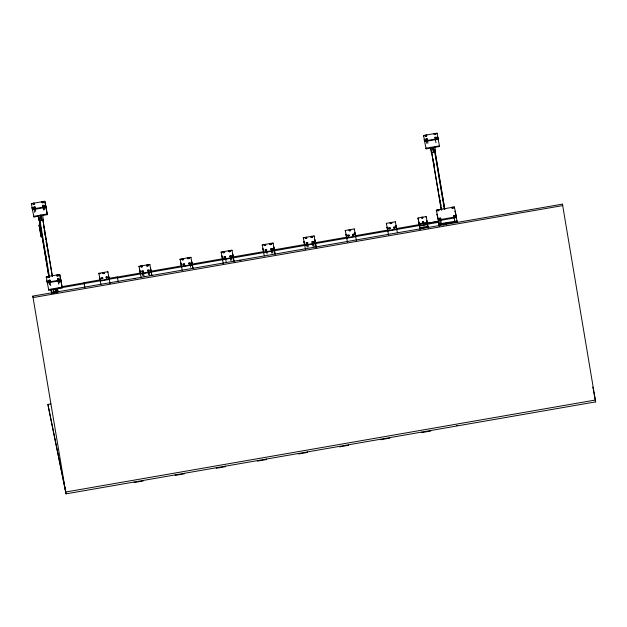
<?xml version="1.0" encoding="UTF-8"?>
<svg xmlns="http://www.w3.org/2000/svg" width="627" height="627" viewBox="0 0 627 627"><rect width="100%" height="100%" fill="white"/><g stroke="black" fill="none" stroke-linecap="round" stroke-linejoin="round"><path stroke-width="0.94" d="M143.269 271.789L142.251 271.797M188.045 258.614L189.072 258.543M271.217 244.279L270.237 244.561L270.496 244.185M312.246 242.328L313.226 242.1M390.488 223.502L391.507 223.502M390.112 228.596L389.265 228.549M427.261 139.507L426.313 139.515M423.546 222.334L422.951 222.264M434.44 134.468L435.389 134.523M55.035 289.948L55.537 289.556M33.294 204.088L34.132 203.893M50.677 285.591L50.105 281.782M189.072 263.661L190.099 263.653M421.783 217.906L422.629 217.898L422.269 217.734M34.007 207.49L33.623 207.874L35.026 207.952L35.402 207.568L33.513 207.208L34.783 206.667L35.292 206.902L34.908 207.286M42.26 202.317L41.876 202.709L43.279 202.787L43.655 202.396L43.153 202.168M42.997 205.93L42.612 206.314L43.122 206.549L44.392 206.009M48.06 276.444L47.676 276.836L49.078 276.907L49.455 276.523L48.953 276.295M48.922 280.669L48.412 280.441L49.682 279.901L50.191 280.128L48.522 281.108L49.925 281.186L50.301 280.794L49.792 280.567M57.049 274.885L56.665 275.269L58.06 275.347L58.444 274.963L57.935 274.728M57.159 275.551L56.775 275.935L58.178 276.013L58.554 275.629L58.052 275.394M57.903 279.109L57.402 278.882L58.672 278.341L59.181 278.568L57.512 279.548L58.907 279.626L59.291 279.234L58.781 279.007M102.46 278.192L102.844 277.8L101.449 277.73L101.065 278.114L102.953 278.474L101.174 278.78M141.2 266.538L140.824 266.93L142.219 267L142.603 266.616L142.094 266.389M146.969 265.495L146.459 265.26L147.737 264.719L148.238 264.955L146.577 265.926L147.972 266.005L148.356 265.621L147.847 265.386M147.98 270.59L147.604 270.982L148.113 271.209L149.383 270.668L147.486 270.308L147.87 269.923L149.273 270.002L148.889 270.386M182.277 259.406L181.893 259.79L183.296 259.868L183.672 259.484L181.783 259.123L183.053 258.583L183.562 258.818L183.178 259.202M188.931 258.206L189.315 257.815L187.92 257.744L187.536 258.128L189.425 258.489L187.645 258.794M183.319 264.406L182.81 264.179L184.079 263.638L184.589 263.865L182.919 264.845L184.322 264.923L184.699 264.531L184.197 264.304M189.072 263.411L188.562 263.175L189.832 262.635L190.342 262.87L188.672 263.842L190.451 263.536M223.345 252.273L222.969 252.657L223.471 252.893L224.748 252.352L222.851 251.991L223.236 251.607L224.631 251.686L224.254 252.07M229.098 251.27L228.722 251.662L229.223 251.889L230.501 251.349L228.604 250.996L228.988 250.604L230.383 250.682L230.007 251.074M224.38 257.321L223.996 257.713L225.391 257.791L225.775 257.399L225.265 257.172M230.14 256.278L229.631 256.043L230.908 255.502L231.41 255.738L229.748 256.709L231.144 256.788L231.528 256.404L231.018 256.169M264.437 245.094L263.928 244.859L265.197 244.318L265.707 244.554L264.038 245.525L265.433 245.604L265.817 245.22L265.307 244.985M270.174 244.138L269.79 244.53L271.185 244.601L271.569 244.216L269.681 243.864L270.95 243.315L271.46 243.55L271.076 243.934M265.448 250.189L265.064 250.573L266.467 250.651L266.843 250.267L264.955 249.907L266.224 249.366L266.734 249.601L266.35 249.985M271.201 249.193L270.817 249.577L271.326 249.812L272.596 249.272M305.506 237.954L304.996 237.727L306.274 237.186L306.775 237.414L305.114 238.393L306.509 238.472L306.893 238.08L306.384 237.852M311.258 236.959L310.749 236.724L311.133 236.34L312.528 236.418L310.867 237.39L311.368 237.625L312.646 237.084L312.136 236.849M313.179 241.857L313.555 241.466L312.16 241.387L311.776 241.779L313.672 242.132L311.893 242.445M425.482 135.761L425.098 136.145L426.493 136.224L426.877 135.84L424.988 135.479L426.258 134.938L426.768 135.173L426.384 135.557M426.211 139.366L425.835 139.758L426.336 139.986L427.614 139.445L425.717 139.092L426.101 138.7L427.496 138.779L427.12 139.163M435.373 133.998L435.757 133.614L434.354 133.535L433.97 133.919L435.867 134.28L434.088 134.586M435.201 137.807L434.817 138.191L435.326 138.426L436.596 137.885L434.707 137.525L435.091 137.141L436.486 137.219L436.102 137.603M349.458 230.328L348.949 230.093L350.219 229.553L350.728 229.78L349.059 230.76L350.454 230.838L350.838 230.454L350.328 230.219M347.993 235.595L347.609 235.979L348.118 236.214L349.388 235.674L347.499 235.313L347.875 234.929L349.278 235L348.894 235.391M352.86 234.702L352.35 234.467L353.62 233.926L354.13 234.161L352.46 235.133L353.863 235.211L354.239 234.827L353.73 234.592M391.42 223.04L391.797 222.648L390.402 222.569L390.018 222.961L391.914 223.314L390.135 223.627M389.061 228.455L388.677 228.847L389.187 229.074L390.464 228.534M393.928 227.57L393.419 227.335L393.803 226.95L395.198 227.029L393.537 228.001L394.038 228.236L395.316 227.695L394.806 227.46M421.767 217.734L421.869 218.251L422.927 217.796L421.352 217.498L421.673 217.177L422.833 217.24L422.52 217.561M422.676 222.224L422.355 222.546L423.523 222.609L423.844 222.287L422.269 221.989L423.327 221.535L423.429 222.052M437.795 210.233L437.285 210.006L437.67 209.614L439.065 209.692L437.403 210.672L437.905 210.899L439.182 210.358L438.673 210.131M439.511 218.658L439.002 218.423L440.272 217.882L440.781 218.118L439.112 219.089L440.515 219.168L440.891 218.784L440.381 218.549M452.232 207.772L451.855 208.156L452.357 208.391L453.634 207.85L451.738 207.49L452.122 207.106L453.517 207.184L453.141 207.568M440.436 224.309L440.052 224.693L440.562 224.928L441.831 224.388L440.452 224.262M453.948 216.19L453.564 216.581L454.073 216.809L455.343 216.268L453.454 215.915L453.838 215.523L455.233 215.602L454.849 215.994M454.888 221.801L454.504 222.185L455.014 222.42L456.284 221.88L454.904 221.754M432.512 148.309L432.983 148.999M57.99 279.305L58.585 279.579L58.632 279.156M265.542 250.338L265.997 250.635L266.185 250.189M311.337 237.155L311.933 237.421L311.987 237.006M423.805 227.28L423.883 227.758L424.079 227.295M34.203 207.576L34.556 207.937L34.744 207.49M49.094 277.432L48.138 277.44M141.404 266.632L141.616 267.008L142.063 266.553M435.404 137.901L435.757 138.254L436.063 137.822M223.549 252.367L223.902 252.72L224.207 252.289M265.339 245.455L264.422 245.518M394.117 227.711L394.469 228.063L394.657 227.617M437.983 210.374L438.336 210.735L438.641 210.296M452.435 207.866L452.788 208.219L452.976 207.772M440.413 219.019L439.496 219.082L439.825 218.752M43.318 205.977L42.989 206.307L43.945 205.969M230.454 256.372L230.125 256.702L231.144 256.412M271.522 249.24L271.201 249.57L272.149 249.232M349.764 230.422L349.443 230.752L350.179 230.368M348.314 235.642L347.993 235.971L348.941 235.634M353.173 234.796L352.844 235.125L353.8 234.796M454.269 216.237L453.948 216.574L454.896 216.237M55.411 289.055L54.87 288.953M57.621 275.567L57.159 275.927L58.013 275.567M224.842 257.336L224.372 257.705L225.328 257.368M31.35 203.603L44.831 201.259L46.045 207.333L32.565 209.669L31.35 203.603L31.46 204.261M423.554 135.479L437.043 133.143L438.249 139.21L424.769 141.553L423.554 135.479L423.672 136.137M45.936 206.675L32.447 209.01L32.565 209.669M47.276 213.979L33.795 216.323L33.905 216.981L47.386 214.638L44.831 201.259M426.117 148.858L439.598 146.514L439.488 145.856L426.007 148.199L426.117 148.858L424.22 139.437L424.33 140.095M41.648 220.101L43.443 220.155L39.054 220.547M433.853 151.977L431.337 152.792L435.655 152.04L434.738 146.608M39.07 225.077L40.152 224.889L40.708 227.632L39.634 227.82L39.07 225.077L40.598 234.13L41.155 236.873L42.228 236.685M46.249 276.836L59.73 274.493L60.944 280.559L47.464 282.902L46.249 276.836L46.359 277.495M436.345 210.108L454.395 206.973L456.519 217.585L438.477 220.72L436.345 210.108L436.486 210.931M60.835 279.901L47.346 282.244L47.464 282.902M98.839 273.286L107.828 271.726L109.38 279.43L100.391 280.99L98.839 273.286L98.925 273.78L100.72 273.466M139.014 266.31L149.798 264.437L151.35 272.142L140.566 274.015L139.014 266.31L139.092 266.804M180.082 259.17L190.867 257.297L192.418 265.009L181.634 266.883L180.082 259.17L180.168 259.664M221.159 252.038L231.943 250.165L233.495 257.877L222.71 259.75L221.159 252.038L221.237 252.532M262.313 245.4L262.227 244.906L273.011 243.033L274.563 250.745L305.49 245.314M303.303 237.774L314.088 235.901L315.64 243.605L304.855 245.478L303.303 237.774L303.382 238.268M345.273 230.485L354.263 228.926L355.807 236.63L346.825 238.189L345.273 230.485L345.352 230.979M386.342 223.353L395.331 221.786L396.883 229.498L387.894 231.057L386.342 223.353L386.428 223.847M418.013 217.977L426.101 216.574L427.387 223.016L419.298 224.427L418.013 217.977L419.965 228.377L428.053 226.974L426.76 220.524L426.869 221.182M419.189 223.768L427.277 222.358L427.387 223.016M100.179 279.869L84.026 282.675L84.237 283.741L57.276 288.42L57.903 292.339M108.73 278.38L117.28 276.899L117.492 277.965L140.628 273.944M61.908 286.688L84.057 282.84M117.312 277.063L140.448 273.043M151.052 271.201L181.901 265.84M191.541 264.171L223.353 258.645M233.001 256.968L263.849 251.607M273.49 249.938L305.302 244.412M314.942 242.735L346.755 237.21M355.438 235.705L388.215 230.007M396.891 228.502L420.027 224.482M427.692 223.157L438.226 221.323M438.492 221.362L425.6 223.604L425.788 224.521M62.175 287.213L48.694 289.549L48.804 290.207L62.285 287.871L59.73 274.493M100.359 280.771L84.214 283.576L84.88 287.566M108.918 279.281L117.468 277.8L118.135 281.782M151.232 272.102L182.089 266.749M191.729 265.072L222.577 259.711M233.181 257.869L264.03 252.516M315.13 243.637L346.943 238.111M355.619 236.606L387.431 231.081M396.107 229.576L420.208 225.391M263.779 252.618L274.563 250.745L274.485 250.251L263.693 252.125L263.779 252.618L262.227 244.906M54.902 289.086L55.646 288.961M54.957 289.329L55.693 289.204M419.502 225.986L427.59 224.584M439.025 224.011L457.075 220.876L457.216 221.699L439.166 224.834L437.035 214.222L437.176 215.045M419.855 227.719L427.943 226.316M32.816 296.116L562.443 204.136L562.74 205.578L33.113 297.559L32.816 296.116L66.023 493.857L595.65 401.876L562.443 204.136M66.023 493.857L48.498 407.715L47.942 404.423L50.842 403.921M595.391 400.026L65.764 492.007L47.942 404.423M457.6 425.514L456.432 425.451M182.739 259.421L183.319 259.602L182.433 259.86M42.997 202.317L42.417 202.772M229.843 251.27L229.255 251.725M184.04 264.453L183.46 264.907M34.164 203.728L34.673 203.955L34.289 204.347L32.894 204.269M143.121 271.436L143.63 271.671L143.246 272.055L141.851 271.977M103.894 273.019L104.403 273.254L104.027 273.638L102.624 273.56L104.294 272.588L103.784 272.353L102.514 272.894L103.024 273.129M49.063 276.962L49.572 277.189L49.188 277.581L47.793 277.502M102.507 278.435L101.527 278.717M592.758 387.094L593.15 389.006M593.542 390.927L595.65 401.876M457.216 221.699L455.084 211.087L455.226 211.91M439.598 146.514L437.701 137.094L437.811 137.752M439.19 225.548L439.378 226.465M419.965 228.377L418.671 221.934M397.432 232.789L395.966 225.579L396.076 226.237M347.483 242.147L345.908 234.271L346.018 234.929M275.12 254.037L273.646 246.819L275.073 253.959M264.335 255.91L262.862 248.692L263.003 249.515M233.996 261.091L232.578 253.951L234.184 261.992M192.975 268.301L191.501 261.091L192.928 268.223M182.191 270.174L180.717 262.964L180.858 263.787M151.899 275.433L150.433 268.223L151.859 275.355M141.114 277.306L139.649 270.096L139.79 270.919M100.939 284.29L99.474 277.071L99.583 277.73M47.386 214.638L45.497 205.209M60.505 279.101L62.285 287.871M33.905 216.981L32.016 207.553L32.126 208.211M48.804 290.207L46.915 280.786L47.025 281.445M444.77 224.066L444.739 223.933M438.735 224.913L438.759 225.054M456.519 217.585L456.385 216.762L438.336 219.897L438.477 220.72M454.395 206.973L454.528 207.796M454.191 218.165L454.606 220.633M438.249 139.21L438.14 138.551L424.659 140.895L424.769 141.553M437.043 133.143L437.152 133.802M435.326 139.053L435.945 142.744M434.746 149.461L444.802 209.332M434.832 150.582L444.731 209.489M434.785 152.439L444.347 209.41M433.61 148.67L434.213 152.29L433.578 147.564M446.118 222.632L446.502 225.015M432.74 147.886L433.5 152.416L432.857 147.69M433.296 159.125L433.625 161.061M433.947 162.989L434.268 164.925M438.328 189.064L438.649 190.992M439.527 196.149L439.848 198.077M440.178 200.013L440.499 201.941M440.82 203.869L441.149 205.805M441.408 207.412L441.8 209.669M431.392 150.511L441.384 209.927M430.773 147.314L441.314 210.076M443.532 223.22L443.861 225.187M430.428 147.353L431.337 152.792M427.418 140.432L427.88 143.199M440.679 219.662L441.369 223.784M426.336 140.613L426.799 143.379M439.739 220.673L440.154 223.141M439.362 226.253L438.673 222.279L419.424 225.626L420.106 229.607M439.018 224.442L439.347 226.378M427.512 224.223L428.194 228.204M426.101 216.574L426.211 217.232M396.883 229.498L396.797 229.004L387.815 230.564L387.894 231.057M430.639 430.53L430.725 431.023L421.736 432.591L421.657 432.097M395.331 221.786L395.418 222.279M388.56 235.007L386.977 227.139L387.094 227.797M355.807 236.63L355.728 236.136L346.739 237.696L346.825 238.189M356.363 239.922L356.473 240.58L354.898 232.711L355.007 233.369M389.571 437.67L389.649 438.163L380.667 439.723L380.581 439.229M354.263 228.926L354.341 229.419M315.64 243.605L315.553 243.111L304.769 244.985L304.855 245.478M314.088 235.901L314.166 236.395M348.494 444.802L348.581 445.295L339.591 446.855L339.513 446.361M313.625 244.036L314.096 246.803M312.395 243.307L312.857 246.074M307.881 245.039L308.186 246.881M306.799 245.228L307.105 247.069M305.404 248.778L305.545 249.601L303.938 241.56L304.071 242.383M273.011 243.033L273.098 243.527M307.426 451.934L307.512 452.428L298.523 453.987L298.436 453.493M272.4 250.251L272.87 253.018M271.475 251.364L271.789 253.206M266.804 252.172L267.118 254.013M233.495 257.877L233.409 257.383L222.624 259.257L222.71 259.75M231.943 250.165L232.021 250.659M266.35 459.066L266.436 459.56L257.446 461.119L257.368 460.626M231.488 258.308L231.794 260.15M230.25 257.572L230.712 260.338M225.579 258.387L226.198 262.07M223.259 263.042L223.4 263.865L221.793 255.824L221.934 256.647M192.418 265.009L192.34 264.516L181.556 266.389L181.634 266.883M190.867 257.297L190.953 257.791M225.281 466.198L225.367 466.692L216.378 468.251L216.291 467.758M190.255 264.516L190.726 267.282M151.35 272.142L151.264 271.648L140.479 273.521L140.566 274.015M149.798 264.437L149.877 264.931M184.213 473.33L184.291 473.824L175.301 475.391L175.223 474.898M149.344 272.573L149.806 275.339M148.262 272.761L148.575 274.602M143.434 272.651L144.053 276.342M142.353 272.839L142.823 275.606M109.38 279.43L109.294 278.937L100.304 280.496L100.391 280.99M109.929 282.722L110.038 283.38L108.463 275.512L108.573 276.17M143.136 480.47L143.222 480.964L134.233 482.524L134.147 482.03M107.828 271.726L107.907 272.22M59.095 280.222L59.557 282.989M58.013 280.41L58.632 284.094M44.196 206.988L44.658 209.755M57.582 288.867L58.037 291.579M43.271 208.093L43.584 209.943M56.148 289.11L56.751 292.738M55.278 288.334L56.038 292.856L55.544 289.039M42.612 215.273L43.443 220.155M42.855 219.489L52.394 276.295M42.949 220.594L52.362 276.625M43.506 226.128L43.827 228.048M44.149 229.976L44.47 231.904M44.799 233.832L45.12 235.752M45.379 237.359L45.763 239.608M46.022 241.207L46.351 243.135M46.672 245.055L46.994 246.983M47.315 248.911L47.644 250.839M47.965 252.759L48.287 254.687M53.985 291.202L54.306 293.13M41.092 214.975L42.009 220.406L41.366 215.68M53.946 291.531L54.267 293.46M53.193 289.251L53.875 293.232M40.379 215.1L41.288 220.532L40.645 215.806M39.893 219.999L49.431 276.813M51.532 289.329L52.182 293.185M40.144 222.076L40.465 224.004M45.152 251.929L45.481 253.849M45.802 255.777L46.124 257.705M46.445 259.625L46.774 261.553M47.096 263.481L47.417 265.409M38.921 217.013L48.945 277.22M51.046 289.227L51.696 293.585M38.882 217.342L40.504 226.966M42.119 236.598L48.906 277.04M51.014 289.556L51.657 293.405M38.294 216.017L39.133 220.908M49.18 282.887L49.494 284.736M39.634 227.82L41.155 236.873M35.363 209.473L35.676 211.315M34.132 208.736L34.751 212.428M56.265 288.914L56.775 292.691M133.825 278.654A1.646 1.505 -11.5 0 1 135.456 278.764M239.412 260.479A1.458 1.332 -11.5 0 1 240.854 260.581M48.882 280.99L49.956 280.857L48.882 280.99M102.985 273.443L104.058 273.309L102.985 273.443M106.386 277.816L107.46 277.69L106.386 277.816M146.93 265.809L148.003 265.676L146.977 265.746M147.956 270.856L149.03 270.731L147.956 270.856M305.467 238.276L306.54 238.142L305.467 238.276M306.493 243.323L307.567 243.198L306.493 243.323M425.459 136.028L426.525 135.902L425.498 135.965M33.16 203.211L32.776 203.603L33.286 203.83L34.556 203.289L33.16 203.211M42.15 201.651L41.766 202.043L42.275 202.27L43.545 201.729L42.15 201.651M42.879 205.264L42.503 205.648L43.004 205.875L44.282 205.335L42.879 205.264M106.3 276.883L105.916 277.267L107.805 277.628L106.026 277.933L107.695 276.962L106.3 276.883M141.091 265.872L140.707 266.263L141.216 266.491L142.494 265.95L141.091 265.872M142.117 270.927L141.741 271.311L142.243 271.546L143.52 270.997L142.117 270.927M224.262 256.655L223.886 257.046L224.388 257.274L225.665 256.733L224.262 256.655M271.091 248.527L270.707 248.911L271.217 249.146L272.486 248.598L271.091 248.527M306.407 242.39L306.023 242.774L306.532 243.01L307.81 242.469L306.407 242.39M306.517 243.057L306.141 243.441L306.65 243.676L307.92 243.135L306.517 243.057M388.952 227.789L388.568 228.181L389.077 228.408L390.347 227.867L388.952 227.789M423.546 227.389L423.648 227.899L424.706 227.452L423.546 227.389M316.188 246.905L314.723 239.686L316.329 247.728L316.188 246.905"/></g></svg>
